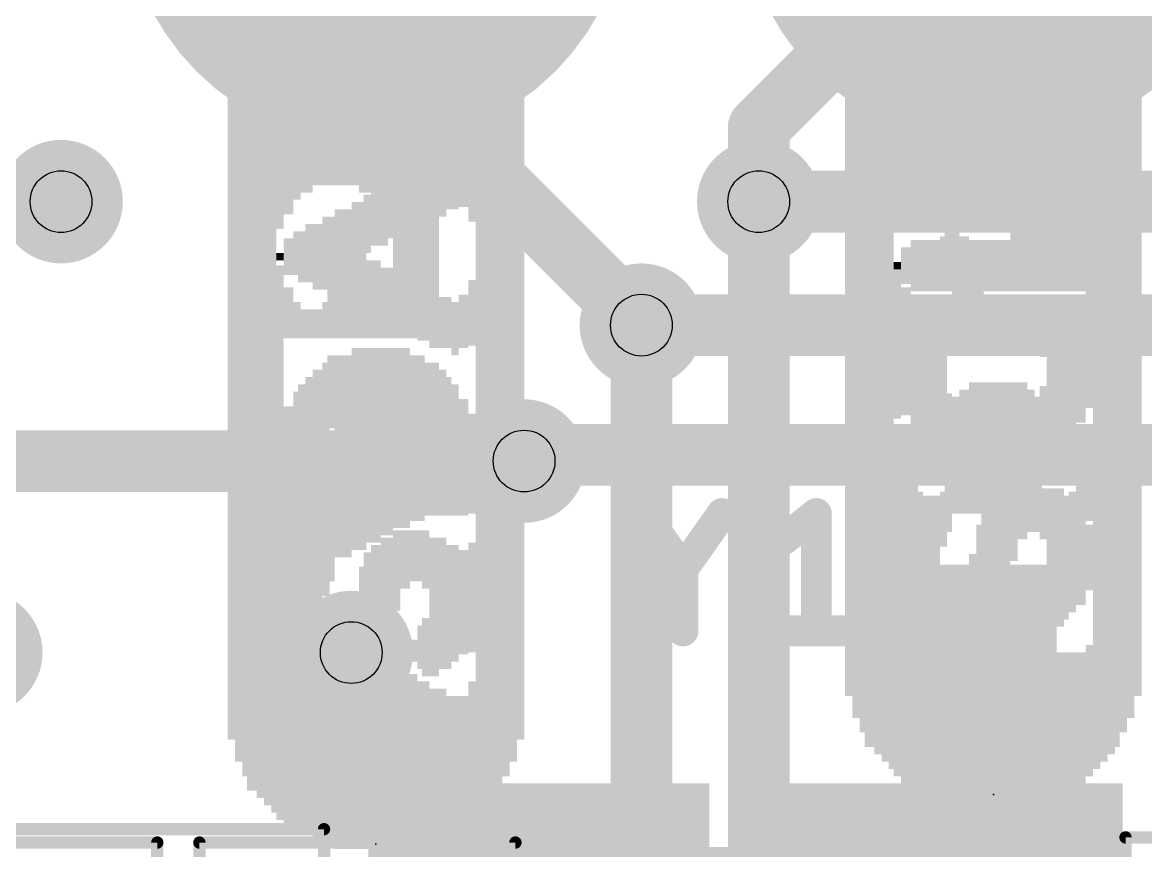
# Model space of a CAD drawing. Extents: x -28.7 to 57.9, y -15.3 to 34.1.
# Drawn here: x 11.246 to 15.866, y 20.192 to 23.597 of the extents above; entities that cross this region are included whole.
import ezdxf

# ---------------------------------------------------------------- set-up
doc = ezdxf.new("R2010")
doc.units = 0
for name, color, linetype in [('1', 12, 'CONTINUOUS'), ('16', 53, 'CONTINUOUS'), ('17', 254, 'CONTINUOUS'), ('18', 110, 'CONTINUOUS'), ('21', 41, 'CONTINUOUS'), ('22', 40, 'CONTINUOUS'), ('23', 53, 'CONTINUOUS'), ('25', 253, 'CONTINUOUS'), ('29', 253, 'CONTINUOUS'), ('30', 253, 'CONTINUOUS'), ('31', 253, 'CONTINUOUS'), ('39', 12, 'CONTINUOUS'), ('40', 132, 'CONTINUOUS'), ('44', 253, 'CONTINUOUS'), ('51', 53, 'CONTINUOUS')]:
    doc.layers.add(name, color=color, linetype=linetype)

# ---------------------------------------------------------------- blocks, each defined once
blk = doc.blocks.new('ROUNDP')
at = {"const_width": 0.5}
blk.add_lwpolyline([(0, -0.25, 1), (0, 0.25, 1), (0, -0.25)], format="xyb", dxfattribs=at)
blk = doc.blocks.new('RECT')
blk.add_solid([(-0.5, -0.5), (0.5, -0.5), (-0.5, 0.5), (0.5, 0.5)])
blk = doc.blocks.new('ROUNDV')
at = {"const_width": 0.5}
blk.add_lwpolyline([(0, -0.25, 1), (0, 0.25, 1), (0, -0.25)], format="xyb", dxfattribs=at)

msp = doc.modelspace()

# ---------------------------------------------------------------- linework, layer by layer
at = {"layer": '1', "const_width": 0.254}
for points in [[(20.193, 22.86), (14.2748, 22.86)], [(20.1915, 22.352), (13.7922, 22.352)], [(13.3096, 21.7932), (13.335, 21.8186)], [(17.7546, 21.8186), (13.335, 21.8186)]]:
    msp.add_lwpolyline(points, dxfattribs=at)
at = {"layer": '1', "const_width": 0.127}
for points in [[(14.2748, 22.9235, 1), (14.2748, 22.7965)], [(13.7922, 22.4155, 1), (13.7922, 22.2885)], [(13.2647, 21.8381, 1), (13.3545, 21.7483)], [(13.335, 21.8821, 1), (13.335, 21.7551)], [(13.3799, 21.7737, 1), (13.2901, 21.8635)]]:
    msp.add_lwpolyline(points, format="xyb", dxfattribs=at)
at = {"layer": '16', "const_width": 0.254}
for points in [[(12.7, 24.13), (12.7, 23.4442)], [(14.2748, 23.1648), (15.24, 24.13)], [(12.7, 23.4442), (13.7922, 22.352)], [(14.2748, 23.1648), (14.2748, 22.86)], [(14.2748, 22.86), (14.2748, 17.4549)], [(13.7922, 22.352), (13.7922, 17.5514)], [(13.3096, 21.7932), (10.9474, 21.7932)]]:
    msp.add_lwpolyline(points, dxfattribs=at)
at = {"layer": '16', "const_width": 0.127}
for points in [[(12.7449, 23.4891, 1), (12.6551, 23.3993)], [(12.6365, 23.4442, 1), (12.7635, 23.4442)], [(14.3383, 23.1648, 1), (14.2113, 23.1648)], [(14.2299, 23.2097, 1), (14.3197, 23.1199)], [(14.3383, 22.86, 1), (14.2113, 22.86)], [(14.2113, 22.86, 1), (14.3383, 22.86)], [(13.8557, 22.352, 1), (13.7287, 22.352)], [(13.7473, 22.3071, 1), (13.8371, 22.3969)], [(13.3096, 21.7297, 1), (13.3096, 21.8567)]]:
    msp.add_lwpolyline(points, format="xyb", dxfattribs=at)
at = {"layer": '21', "const_width": 0.1616}
msp.add_lwpolyline([(12.514, 20.6804, 1), (12.514, 20.842, 1), (12.514, 20.6804)], format="xyb", dxfattribs=at)
at = {"layer": '23'}
for p in [(15.24, 20.4216), (12.7, 20.2184)]:
    msp.add_point(p, dxfattribs=at)
at = {"layer": '25', "const_width": 0.127}
for points in [[(13.8022, 21.5773), (13.9631, 21.3494)], [(13.9631, 21.3494), (14.124, 21.5773)], [(14.3777, 21.4701), (14.5117, 21.5773)], [(14.5117, 21.5773), (14.5117, 21.0947)], [(13.9631, 21.0947), (13.9631, 21.3494)], [(14.3777, 21.0947), (14.6458, 21.0947)]]:
    msp.add_lwpolyline(points, dxfattribs=at)
at = {"layer": '25', "const_width": 0.0635}
for points in [[(13.8282, 21.5956, 1), (13.7763, 21.559)], [(14.1499, 21.559, 1), (14.098, 21.5956)], [(14.5435, 21.5773, 1), (14.48, 21.5773)], [(14.5316, 21.5525, 1), (14.4919, 21.6021)], [(14.3578, 21.4948, 1), (14.3975, 21.4453)], [(13.9948, 21.3494, 1), (13.9313, 21.3494)], [(13.9371, 21.3677, 1), (13.989, 21.3311)], [(13.9371, 21.3311, 1), (13.989, 21.3677)], [(13.9313, 21.0947, 1), (13.9948, 21.0947)], [(14.3777, 21.1264, 1), (14.3777, 21.063)], [(14.48, 21.0947, 1), (14.5435, 21.0947)], [(14.6458, 21.063, 1), (14.6458, 21.1264)]]:
    msp.add_lwpolyline(points, format="xyb", dxfattribs=at)
at = {"layer": '39', "const_width": 0.0508}
for points in [[(11.1864, 20.2796), (12.4864, 20.2796)], [(12.4864, 20.2796), (12.4864, 17.8796)], [(15.7838, 17.8458), (15.7838, 20.2458)], [(15.7838, 20.2458), (17.0838, 20.2458)]]:
    msp.add_lwpolyline(points, dxfattribs=at)
at = {"layer": '39', "const_width": 0.0254}
for points in [[(12.4991, 20.2796, 1), (12.4737, 20.2796)], [(12.4864, 20.2669, 1), (12.4864, 20.2923)], [(15.7965, 20.2458, 1), (15.7711, 20.2458)], [(15.7838, 20.2585, 1), (15.7838, 20.2331)]]:
    msp.add_lwpolyline(points, format="xyb", dxfattribs=at)
at = {"layer": '40', "const_width": 0.0508}
for points in [[(11.8006, 20.2246), (10.5006, 20.2246)], [(11.8006, 17.8246), (11.8006, 20.2246)], [(13.2738, 20.2246), (11.9738, 20.2246)], [(11.9738, 20.2246), (11.9738, 17.8246)], [(13.2738, 17.8246), (13.2738, 20.2246)]]:
    msp.add_lwpolyline(points, dxfattribs=at)
at = {"layer": '40', "const_width": 0.0254}
for points in [[(11.8133, 20.2246, 1), (11.7879, 20.2246)], [(11.8006, 20.2119, 1), (11.8006, 20.2373)], [(11.9738, 20.2373, 1), (11.9738, 20.2119)], [(11.9865, 20.2246, 1), (11.9611, 20.2246)], [(13.2865, 20.2246, 1), (13.2611, 20.2246)], [(13.2738, 20.2119, 1), (13.2738, 20.2373)]]:
    msp.add_lwpolyline(points, format="xyb", dxfattribs=at)
at = {"layer": '44'}
for centre in [(11.4046, 22.86), (14.2748, 22.86), (13.7922, 22.352), (13.3096, 21.7932), (12.5984, 21.0058)]:
    msp.add_circle(centre, 0.127, dxfattribs=at)
at = {"layer": '51', "const_width": 0.127}
for points in [[(13.462, 20.1422), (12.954, 19.6342)], [(15.494, 20.1422), (13.462, 20.1422)], [(15.494, 18.1102), (15.494, 20.1422)]]:
    msp.add_lwpolyline(points, dxfattribs=at)
at = {"layer": '51', "const_width": 0.0635}
for points in [[(13.462, 20.174, 1), (13.462, 20.1105)], [(13.4845, 20.1197, 1), (13.4395, 20.1647)], [(15.5258, 20.1422, 1), (15.4623, 20.1422)], [(15.494, 20.1105, 1), (15.494, 20.174)]]:
    msp.add_lwpolyline(points, format="xyb", dxfattribs=at)

# ---------------------------------------------------------------- block references
at = {"layer": '1', "xscale": 1.2, "yscale": 1.1}
for p in [(13.37, 19.8162), (15.07, 19.8162)]:
    msp.add_blockref('RECT', p, dxfattribs=at)
at = {"layer": '17', "xscale": 1.8796, "yscale": 1.8796, "rotation": 90}
for p in [(12.7, 24.13), (12.7, 24.13), (15.24, 24.13), (15.24, 24.13)]:
    msp.add_blockref('ROUNDP', p, dxfattribs=at)
at = {"layer": '18', "xscale": 0.508, "yscale": 0.508}
for p in [(11.4046, 22.86), (11.4046, 22.86), (14.2748, 22.86), (14.2748, 22.86), (13.7922, 22.352), (13.7922, 22.352), (13.3096, 21.7932), (13.3096, 21.7932), (11.0744, 21.0058), (11.0744, 21.0058), (12.5984, 21.0058), (12.5984, 21.0058)]:
    msp.add_blockref('ROUNDV', p, dxfattribs=at)
at = {"layer": '21', "rotation": 90}
for p, xscale, yscale in [((15.515, 22.7766), 0.57, 0.03), ((15.535, 22.7766), 0.57, 0.03), ((15.565, 22.7766), 0.57, 0.03), ((15.6, 22.7766), 0.57, 0.04), ((15.635, 22.7916), 0.54, 0.03), ((12.975, 22.9184), 0.24, 0.03), ((12.995, 22.9334), 0.21, 0.03), ((13.025, 22.9334), 0.21, 0.03), ((13.06, 22.9484), 0.18, 0.04), ((12.855, 22.6484), 0.66, 0.03), ((12.885, 22.6334), 0.69, 0.03), ((12.905, 22.6484), 0.72, 0.03), ((12.94, 22.6334), 0.75, 0.04), ((13.095, 22.9334), 0.15, 0.03), ((15.48, 22.7466), 0.51, 0.04), ((12.735, 22.7984), 0.24, 0.03), ((12.755, 22.8134), 0.21, 0.03), ((12.785, 22.6484), 0.6, 0.03), ((12.82, 22.6334), 0.63, 0.04), ((12.665, 22.7684), 0.24, 0.03), ((12.7, 22.7834), 0.21, 0.04), ((12.545, 22.6484), 0.36, 0.03), ((12.58, 22.6334), 0.39, 0.04), ((12.615, 22.6484), 0.42, 0.03), ((12.645, 22.6334), 0.45, 0.03), ((12.495, 22.6484), 0.3, 0.03), ((12.515, 22.6334), 0.33, 0.03), ((12.375, 22.6484), 0.18, 0.03), ((12.395, 22.6334), 0.21, 0.03), ((12.425, 22.6484), 0.24, 0.03), ((12.46, 22.6334), 0.27, 0.04), ((12.34, 22.6334), 0.15, 0.04), ((14.915, 22.5966), 0.21, 0.03), ((14.935, 22.5966), 0.21, 0.03), ((14.965, 22.5966), 0.21, 0.03), ((15, 22.5966), 0.21, 0.04), ((15.035, 22.5966), 0.21, 0.03), ((15.055, 22.5966), 0.21, 0.03), ((15.085, 22.5966), 0.21, 0.03), ((15.12, 22.5966), 0.21, 0.04), ((15.155, 22.5966), 0.21, 0.03), ((15.185, 22.5966), 0.21, 0.03), ((15.205, 22.5966), 0.21, 0.03), ((15.24, 22.5966), 0.21, 0.04), ((15.275, 22.5966), 0.21, 0.03), ((15.295, 22.5966), 0.21, 0.03), ((15.325, 22.5966), 0.21, 0.03), ((15.36, 22.5966), 0.21, 0.04), ((15.395, 22.5966), 0.21, 0.03), ((15.425, 22.5966), 0.21, 0.03), ((15.445, 22.5966), 0.21, 0.03), ((12.305, 22.6334), 0.03, 0.03), ((14.88, 22.5966), 0.15, 0.04), ((12.665, 22.5134), 0.21, 0.03), ((12.7, 22.4984), 0.24, 0.04), ((14.845, 22.5966), 0.03, 0.03), ((12.735, 22.4834), 0.21, 0.03), ((12.755, 22.4684), 0.24, 0.03), ((12.975, 22.3634), 0.21, 0.03), ((12.995, 22.3634), 0.21, 0.03), ((13.025, 22.3334), 0.21, 0.03), ((13.06, 22.3484), 0.18, 0.04), ((13.095, 22.3484), 0.12, 0.03), ((14.935, 22.1616), 0.54, 0.03), ((14.965, 22.1466), 0.57, 0.03), ((15, 22.1316), 0.6, 0.04), ((15.035, 22.1166), 0.63, 0.03), ((15.48, 22.1166), 0.63, 0.04), ((15.515, 22.1316), 0.6, 0.03), ((15.535, 22.1466), 0.57, 0.03), ((14.915, 22.1466), 0.45, 0.03), ((15.055, 22.3266), 0.15, 0.03), ((15.085, 22.3266), 0.09, 0.03), ((15.425, 22.3266), 0.09, 0.03), ((15.445, 22.3116), 0.18, 0.03), ((15.565, 22.1466), 0.51, 0.03), ((15.6, 22.1616), 0.42, 0.04), ((14.88, 22.1466), 0.33, 0.04), ((15.635, 22.1616), 0.3, 0.03), ((12.515, 22.0784), 0.3, 0.03), ((12.545, 22.1084), 0.24, 0.03), ((12.58, 22.1234), 0.21, 0.04), ((12.615, 22.1534), 0.21, 0.03), ((12.645, 22.1534), 0.21, 0.03), ((12.665, 22.1534), 0.21, 0.03), ((12.7, 22.1534), 0.21, 0.04), ((12.735, 22.1534), 0.21, 0.03), ((12.755, 22.1534), 0.21, 0.03), ((12.785, 22.1534), 0.21, 0.03), ((12.82, 22.1384), 0.24, 0.04), ((12.855, 22.1084), 0.24, 0.03), ((12.885, 22.0934), 0.27, 0.03), ((12.495, 21.8834), 0.63, 0.03), ((12.905, 21.8834), 0.63, 0.03), ((12.94, 21.8834), 0.63, 0.04), ((14.845, 22.1466), 0.15, 0.03), ((15.665, 22.1616), 0.06, 0.03), ((12.425, 21.8534), 0.57, 0.03), ((12.46, 21.8684), 0.6, 0.04), ((12.975, 21.8684), 0.6, 0.03), ((12.995, 21.8534), 0.57, 0.03), ((12.395, 21.8384), 0.54, 0.03), ((13.025, 21.8384), 0.54, 0.03), ((15.445, 21.9516), 0.3, 0.03), ((12.375, 21.8234), 0.51, 0.03), ((13.06, 21.8084), 0.48, 0.04), ((15.055, 21.9216), 0.3, 0.03), ((15.425, 21.9066), 0.27, 0.03), ((12.34, 21.7934), 0.45, 0.04), ((15.085, 21.8916), 0.24, 0.03), ((13.095, 21.7934), 0.39, 0.03), ((15.12, 21.8766), 0.21, 0.04), ((15.155, 21.8616), 0.24, 0.03), ((15.185, 21.8466), 0.21, 0.03), ((15.205, 21.8466), 0.21, 0.03), ((15.24, 21.8466), 0.21, 0.04), ((15.275, 21.8466), 0.21, 0.03), ((15.295, 21.8466), 0.21, 0.03), ((15.325, 21.8466), 0.21, 0.03), ((15.36, 21.8766), 0.21, 0.04), ((15.395, 21.8766), 0.21, 0.03), ((12.305, 21.7634), 0.27, 0.03), ((12.515, 21.6734), 0.21, 0.03), ((12.545, 21.6734), 0.21, 0.03), ((12.58, 21.6734), 0.21, 0.04), ((12.615, 21.6734), 0.21, 0.03), ((12.645, 21.6734), 0.21, 0.03), ((12.665, 21.6734), 0.21, 0.03), ((12.7, 21.6734), 0.21, 0.04), ((12.735, 21.6734), 0.21, 0.03), ((12.755, 21.6734), 0.21, 0.03), ((12.785, 21.6734), 0.21, 0.03), ((12.82, 21.6734), 0.21, 0.04), ((12.855, 21.6734), 0.21, 0.03), ((12.885, 21.6734), 0.21, 0.03), ((15.275, 21.4566), 0.45, 0.03), ((15.295, 21.4866), 0.39, 0.03), ((15.325, 21.5316), 0.3, 0.03), ((15.36, 21.5916), 0.24, 0.04), ((15.395, 21.6066), 0.21, 0.03), ((15.425, 21.6066), 0.21, 0.03), ((15.445, 21.5766), 0.21, 0.03), ((15.48, 21.3966), 0.57, 0.04), ((15.515, 21.3966), 0.57, 0.03), ((14.935, 21.4116), 0.48, 0.03), ((14.965, 21.3966), 0.51, 0.03), ((15, 21.3966), 0.51, 0.04), ((15.24, 21.4266), 0.45, 0.04), ((15.535, 21.3966), 0.51, 0.03), ((14.88, 21.4116), 0.36, 0.04), ((14.915, 21.4116), 0.42, 0.03), ((15.035, 21.5316), 0.18, 0.03), ((15.055, 21.5466), 0.09, 0.03), ((15.205, 21.3966), 0.45, 0.03), ((15.565, 21.3966), 0.45, 0.03), ((15.6, 21.3966), 0.39, 0.04), ((15.185, 21.3366), 0.39, 0.03), ((15.635, 21.3966), 0.27, 0.03), ((12.785, 21.3434), 0.33, 0.03), ((12.82, 21.3884), 0.24, 0.04), ((12.855, 21.4034), 0.21, 0.03), ((12.885, 21.4034), 0.21, 0.03), ((12.905, 21.3884), 0.24, 0.03), ((14.845, 21.3966), 0.21, 0.03), ((12.395, 21.2084), 0.48, 0.03), ((12.425, 21.2084), 0.48, 0.03), ((12.46, 21.1934), 0.51, 0.04), ((12.7, 21.2234), 0.45, 0.04), ((12.735, 21.2534), 0.45, 0.03), ((12.755, 21.2834), 0.39, 0.03), ((12.94, 21.1934), 0.57, 0.04), ((12.975, 21.2084), 0.54, 0.03), ((12.995, 21.1934), 0.51, 0.03), ((13.025, 21.2084), 0.48, 0.03), ((15.665, 21.4116), 0.06, 0.03), ((12.375, 21.2084), 0.42, 0.03), ((12.495, 21.3284), 0.18, 0.03), ((12.665, 21.1934), 0.45, 0.03), ((15.155, 21.2766), 0.27, 0.03), ((12.34, 21.2084), 0.36, 0.04), ((12.515, 21.3434), 0.09, 0.03), ((12.645, 21.1484), 0.42, 0.03), ((13.06, 21.1934), 0.39, 0.04), ((13.095, 21.2084), 0.3, 0.03), ((15.035, 21.2466), 0.21, 0.03), ((15.12, 21.2466), 0.21, 0.04), ((15.445, 21.2316), 0.24, 0.03), ((15.055, 21.2316), 0.18, 0.03), ((15.085, 21.2166), 0.21, 0.03), ((12.305, 21.1934), 0.21, 0.03), ((15.395, 21.2166), 0.09, 0.03), ((15.425, 21.2166), 0.15, 0.03), ((12.615, 21.0734), 0.27, 0.03), ((13.125, 21.2084), 0.06, 0.03), ((12.495, 21.0584), 0.24, 0.03), ((12.515, 21.0434), 0.21, 0.03), ((12.545, 21.0284), 0.18, 0.03), ((12.58, 21.0434), 0.21, 0.04), ((12.885, 21.0284), 0.18, 0.03), ((12.905, 21.0284), 0.24, 0.03), ((12.855, 21.0134), 0.09, 0.03)]:
    msp.add_blockref('RECT', p, dxfattribs=dict(at, xscale=xscale, yscale=yscale))
at = {"layer": '22', "rotation": 270}
for p, xscale, yscale in [((12.105, 21.9674), 2.64, 0.03), ((12.135, 21.9224), 2.73, 0.03), ((12.16, 21.8924), 2.79, 0.02), ((12.19, 21.8624), 2.85, 0.04), ((12.225, 21.8474), 2.88, 0.03), ((12.255, 21.8324), 2.91, 0.03), ((12.28, 21.8174), 2.94, 0.02), ((12.305, 23.0174), 0.54, 0.03), ((12.34, 23.0474), 0.48, 0.04), ((12.375, 23.0774), 0.42, 0.03), ((12.395, 23.0924), 0.39, 0.03), ((12.425, 23.0924), 0.39, 0.03), ((12.46, 23.1074), 0.36, 0.04), ((12.495, 23.1074), 0.36, 0.03), ((12.515, 23.1074), 0.36, 0.03), ((12.545, 23.1074), 0.36, 0.03), ((12.58, 23.1074), 0.36, 0.04), ((12.615, 23.1074), 0.36, 0.03), ((12.645, 23.0924), 0.39, 0.03), ((12.665, 23.0924), 0.39, 0.03), ((12.7, 23.0774), 0.42, 0.04), ((12.735, 23.0624), 0.45, 0.03), ((12.755, 23.0174), 0.54, 0.03), ((12.785, 22.9724), 0.63, 0.03), ((12.82, 22.9274), 0.72, 0.04), ((12.855, 23.0924), 0.39, 0.03), ((12.885, 23.1074), 0.36, 0.03), ((12.905, 23.1074), 0.36, 0.03), ((12.94, 23.1074), 0.36, 0.04), ((12.975, 23.1074), 0.36, 0.03), ((12.995, 23.0924), 0.39, 0.03), ((13.025, 23.0924), 0.39, 0.03), ((13.06, 23.0624), 0.45, 0.04), ((13.095, 23.0324), 0.51, 0.03), ((13.125, 21.8174), 2.94, 0.03), ((13.155, 21.8324), 2.91, 0.03), ((13.185, 21.8474), 2.88, 0.03), ((13.205, 21.8624), 2.85, 0.03), ((13.235, 21.8924), 2.79, 0.03), ((13.265, 21.9224), 2.73, 0.03), ((13.295, 21.9674), 2.64, 0.03), ((14.645, 22.0574), 2.46, 0.03), ((14.675, 22.0124), 2.55, 0.03), ((14.7, 21.9824), 2.61, 0.02), ((14.73, 21.9524), 2.67, 0.04), ((14.765, 21.9374), 2.7, 0.03), ((14.795, 21.9224), 2.73, 0.03), ((14.82, 21.9074), 2.76, 0.02), ((14.845, 23.0174), 0.54, 0.03), ((14.88, 23.0624), 0.45, 0.04), ((14.915, 23.0774), 0.42, 0.03), ((14.935, 23.0924), 0.39, 0.03), ((14.965, 23.0924), 0.39, 0.03), ((15, 23.1074), 0.36, 0.04), ((15.035, 23.1074), 0.36, 0.03), ((15.055, 23.1074), 0.36, 0.03), ((15.085, 23.1074), 0.36, 0.03), ((15.12, 23.1074), 0.36, 0.04), ((15.155, 23.1074), 0.36, 0.03), ((15.185, 23.1074), 0.36, 0.03), ((15.205, 23.0924), 0.39, 0.03), ((15.24, 23.0774), 0.42, 0.04), ((15.275, 23.0624), 0.45, 0.03), ((15.295, 23.0324), 0.51, 0.03), ((15.325, 22.9724), 0.63, 0.03), ((15.36, 22.9424), 0.69, 0.04), ((15.395, 23.0924), 0.39, 0.03), ((15.425, 23.1074), 0.36, 0.03), ((15.445, 23.1074), 0.36, 0.03), ((15.48, 23.1224), 0.33, 0.04), ((15.515, 23.1074), 0.36, 0.03), ((15.535, 23.1074), 0.36, 0.03), ((15.565, 23.0924), 0.39, 0.03), ((15.6, 23.0624), 0.45, 0.04), ((15.635, 23.0474), 0.48, 0.03), ((15.665, 21.9074), 2.76, 0.03), ((15.695, 21.9224), 2.73, 0.03), ((15.725, 21.9374), 2.7, 0.03), ((15.745, 21.9524), 2.67, 0.03), ((15.775, 21.9824), 2.61, 0.03), ((15.805, 22.0124), 2.55, 0.03), ((15.835, 22.0574), 2.46, 0.03), ((12.855, 22.6874), 0.24, 0.03), ((15.395, 22.6874), 0.24, 0.03), ((12.515, 22.6574), 0.18, 0.03), ((12.545, 22.5224), 0.45, 0.03), ((12.885, 22.6724), 0.21, 0.03), ((12.905, 22.6574), 0.18, 0.03), ((15.055, 22.6574), 0.18, 0.03), ((15.085, 22.5224), 0.45, 0.03), ((15.425, 22.6724), 0.21, 0.03), ((15.445, 22.6574), 0.18, 0.03), ((12.495, 22.6574), 0.12, 0.03), ((12.58, 22.5074), 0.42, 0.04), ((15.035, 22.6574), 0.12, 0.03), ((15.12, 22.5074), 0.42, 0.04), ((12.615, 22.4774), 0.36, 0.03), ((15.155, 22.4774), 0.36, 0.03), ((12.305, 21.4574), 2.28, 0.03), ((14.845, 22.2824), 0.63, 0.03), ((12.34, 22.4024), 0.21, 0.04), ((12.645, 22.4174), 0.24, 0.03), ((13.095, 22.4024), 0.27, 0.03), ((14.88, 22.2824), 0.45, 0.04), ((15.185, 22.4324), 0.21, 0.03), ((15.635, 22.2974), 0.48, 0.03), ((12.515, 22.3874), 0.18, 0.03), ((13.06, 22.3874), 0.18, 0.04), ((15.055, 22.3724), 0.21, 0.03), ((15.205, 22.4024), 0.15, 0.03), ((15.6, 22.2974), 0.36, 0.04), ((12.375, 22.3724), 0.15, 0.03), ((12.395, 22.3574), 0.12, 0.03), ((12.425, 22.3574), 0.12, 0.03), ((12.46, 22.3574), 0.12, 0.04), ((12.495, 22.3724), 0.15, 0.03), ((12.665, 22.3724), 0.15, 0.03), ((12.7, 22.3574), 0.12, 0.04), ((12.995, 22.3574), 0.12, 0.03), ((13.025, 22.3724), 0.15, 0.03), ((14.915, 22.2824), 0.33, 0.03), ((14.935, 22.2974), 0.24, 0.03), ((14.965, 22.3124), 0.21, 0.03), ((15, 22.3424), 0.21, 0.04), ((15.035, 22.3574), 0.18, 0.03), ((15.24, 22.3724), 0.09, 0.04), ((15.275, 22.3724), 0.09, 0.03), ((15.535, 22.3124), 0.21, 0.03), ((15.565, 22.2974), 0.3, 0.03), ((12.735, 22.3424), 0.09, 0.03), ((12.755, 22.3424), 0.09, 0.03), ((12.785, 22.3424), 0.09, 0.03), ((12.82, 22.3424), 0.09, 0.04), ((12.885, 22.3424), 0.09, 0.03), ((12.905, 22.3424), 0.09, 0.03), ((12.94, 22.3424), 0.09, 0.04), ((12.975, 22.3424), 0.09, 0.03), ((15.295, 22.3574), 0.06, 0.03), ((15.325, 22.3424), 0.09, 0.03), ((15.36, 22.3424), 0.09, 0.04), ((15.395, 22.3424), 0.09, 0.03), ((15.425, 22.3274), 0.12, 0.03), ((15.445, 22.3274), 0.12, 0.03), ((15.48, 22.3124), 0.15, 0.04), ((15.515, 22.3124), 0.15, 0.03), ((12.855, 22.3274), 0.06, 0.03), ((12.515, 22.0274), 0.18, 0.03), ((12.545, 21.9974), 0.24, 0.03), ((12.58, 21.9824), 0.27, 0.04), ((12.615, 21.9674), 0.3, 0.03), ((12.645, 21.9674), 0.3, 0.03), ((12.665, 21.9524), 0.33, 0.03), ((12.7, 21.9524), 0.33, 0.04), ((12.735, 21.9524), 0.33, 0.03), ((12.755, 21.9674), 0.3, 0.03), ((12.785, 21.9674), 0.3, 0.03), ((12.82, 21.9674), 0.3, 0.04), ((12.855, 21.9824), 0.27, 0.03), ((12.885, 21.9974), 0.24, 0.03), ((12.905, 22.0274), 0.12, 0.03), ((15.12, 21.8324), 0.51, 0.04), ((15.155, 21.8474), 0.54, 0.03), ((15.185, 21.8474), 0.54, 0.03), ((15.205, 21.8474), 0.54, 0.03), ((15.24, 21.8474), 0.54, 0.04), ((15.275, 21.8474), 0.54, 0.03), ((15.295, 21.8474), 0.54, 0.03), ((15.325, 21.8474), 0.54, 0.03), ((15.36, 21.8474), 0.54, 0.04), ((15.395, 21.8324), 0.51, 0.03), ((15.085, 21.9074), 0.3, 0.03), ((15.425, 21.9224), 0.27, 0.03), ((15.055, 21.9224), 0.21, 0.03), ((15.445, 21.9224), 0.15, 0.03), ((13.095, 21.7424), 0.33, 0.03), ((12.34, 21.5774), 0.6, 0.04), ((12.375, 21.5624), 0.51, 0.03), ((13.06, 21.7124), 0.21, 0.04), ((14.845, 21.1724), 1.35, 0.03), ((13.025, 21.6974), 0.18, 0.03), ((15.635, 21.6674), 0.24, 0.03), ((12.395, 21.5474), 0.42, 0.03), ((12.425, 21.5324), 0.39, 0.03), ((12.975, 21.6674), 0.12, 0.03), ((12.995, 21.6674), 0.12, 0.03), ((14.88, 21.6524), 0.21, 0.04), ((15.085, 21.6524), 0.15, 0.03), ((15.6, 21.6374), 0.18, 0.04), ((12.46, 21.5324), 0.33, 0.04), ((12.94, 21.6374), 0.12, 0.04), ((14.915, 21.6374), 0.12, 0.03), ((15.055, 21.6374), 0.12, 0.03), ((15.425, 21.6374), 0.12, 0.03), ((12.495, 21.5174), 0.3, 0.03), ((12.515, 21.5174), 0.3, 0.03), ((12.545, 21.5174), 0.24, 0.03), ((12.58, 21.5174), 0.24, 0.04), ((12.82, 21.5774), 0.12, 0.04), ((12.855, 21.5924), 0.09, 0.03), ((12.885, 21.5924), 0.09, 0.03), ((12.905, 21.6224), 0.09, 0.03), ((14.935, 21.6224), 0.09, 0.03), ((14.965, 21.6074), 0.06, 0.03), ((15, 21.6074), 0.06, 0.04), ((15.035, 21.6224), 0.09, 0.03), ((15.445, 21.6224), 0.09, 0.03), ((15.48, 21.6224), 0.09, 0.04), ((15.515, 21.6074), 0.06, 0.03), ((15.535, 21.6074), 0.06, 0.03), ((15.565, 21.6224), 0.09, 0.03), ((12.615, 21.5174), 0.18, 0.03), ((12.645, 21.5174), 0.18, 0.03), ((12.665, 21.5324), 0.15, 0.03), ((12.7, 21.5324), 0.15, 0.04), ((12.735, 21.5474), 0.12, 0.03), ((12.755, 21.5474), 0.12, 0.03), ((12.785, 21.5624), 0.09, 0.03), ((13.095, 21.2324), 0.45, 0.03), ((12.975, 21.2324), 0.33, 0.03), ((12.995, 21.2174), 0.36, 0.03), ((13.025, 21.2324), 0.39, 0.03), ((13.06, 21.2174), 0.42, 0.04), ((14.88, 20.9324), 0.93, 0.04), ((14.915, 20.9324), 0.93, 0.03), ((12.94, 21.2174), 0.3, 0.04), ((14.935, 20.9024), 0.93, 0.03), ((14.965, 20.9024), 0.93, 0.03), ((15, 20.8874), 0.96, 0.04), ((15.035, 20.8874), 0.96, 0.03), ((15.055, 20.8874), 0.96, 0.03), ((15.085, 20.8724), 0.99, 0.03), ((15.12, 20.8724), 0.99, 0.04), ((15.155, 20.8724), 0.99, 0.03), ((15.185, 20.8724), 0.99, 0.03), ((15.205, 20.8724), 0.99, 0.03), ((15.24, 20.8724), 0.99, 0.04), ((15.275, 20.8724), 0.99, 0.03), ((15.295, 20.8724), 0.99, 0.03), ((15.325, 20.8724), 0.99, 0.03), ((15.36, 20.8724), 0.99, 0.04), ((15.395, 20.8724), 0.99, 0.03), ((15.425, 20.8874), 0.96, 0.03), ((15.445, 20.8874), 0.96, 0.03), ((15.48, 20.8874), 0.96, 0.04), ((12.735, 21.2324), 0.09, 0.03), ((12.755, 21.2174), 0.12, 0.03), ((12.665, 21.2174), 0.06, 0.03), ((12.7, 21.2174), 0.06, 0.04), ((12.34, 20.7224), 0.87, 0.04), ((12.375, 20.7074), 0.84, 0.03), ((12.395, 20.6924), 0.87, 0.03), ((12.425, 20.6774), 0.84, 0.03), ((12.46, 20.6624), 0.87, 0.04), ((12.495, 20.6474), 0.84, 0.03), ((12.515, 20.6474), 0.84, 0.03), ((12.545, 20.6324), 0.87, 0.03), ((12.58, 20.6174), 0.84, 0.04), ((12.615, 20.6174), 0.84, 0.03), ((15.635, 20.7674), 0.54, 0.03), ((12.645, 20.6024), 0.81, 0.03), ((12.665, 20.6024), 0.81, 0.03), ((12.7, 20.5874), 0.78, 0.04), ((12.735, 20.5874), 0.78, 0.03), ((15.515, 20.7224), 0.57, 0.03), ((15.535, 20.7224), 0.57, 0.03), ((15.565, 20.7374), 0.54, 0.03), ((15.6, 20.7374), 0.54, 0.04), ((12.755, 20.5724), 0.75, 0.03), ((12.785, 20.5724), 0.75, 0.03), ((12.82, 20.5574), 0.72, 0.04), ((12.855, 20.5574), 0.72, 0.03), ((12.885, 20.5574), 0.66, 0.03), ((12.905, 20.5574), 0.66, 0.03), ((13.095, 20.6024), 0.57, 0.03), ((12.94, 20.5424), 0.63, 0.04), ((12.975, 20.5574), 0.6, 0.03), ((12.995, 20.5424), 0.57, 0.03), ((13.025, 20.5574), 0.54, 0.03), ((13.06, 20.5574), 0.54, 0.04)]:
    msp.add_blockref('RECT', p, dxfattribs=dict(at, xscale=xscale, yscale=yscale))
at = {"layer": '29', "xscale": 2.0828, "yscale": 2.0828, "rotation": 90}
for p in [(12.7, 24.13), (15.24, 24.13)]:
    msp.add_blockref('ROUNDP', p, dxfattribs=at)
at = {"layer": '29', "xscale": 1.4032, "yscale": 1.3032}
for p in [(13.37, 19.8162), (15.07, 19.8162)]:
    msp.add_blockref('RECT', p, dxfattribs=at)
at = {"layer": '30', "xscale": 2.0828, "yscale": 2.0828, "rotation": 90}
for p in [(12.7, 24.13), (15.24, 24.13)]:
    msp.add_blockref('ROUNDP', p, dxfattribs=at)
at = {"layer": '31', "xscale": 1.2, "yscale": 1.1}
for p in [(13.37, 19.8162), (15.07, 19.8162)]:
    msp.add_blockref('RECT', p, dxfattribs=at)

doc.saveas('drawing.dxf')
